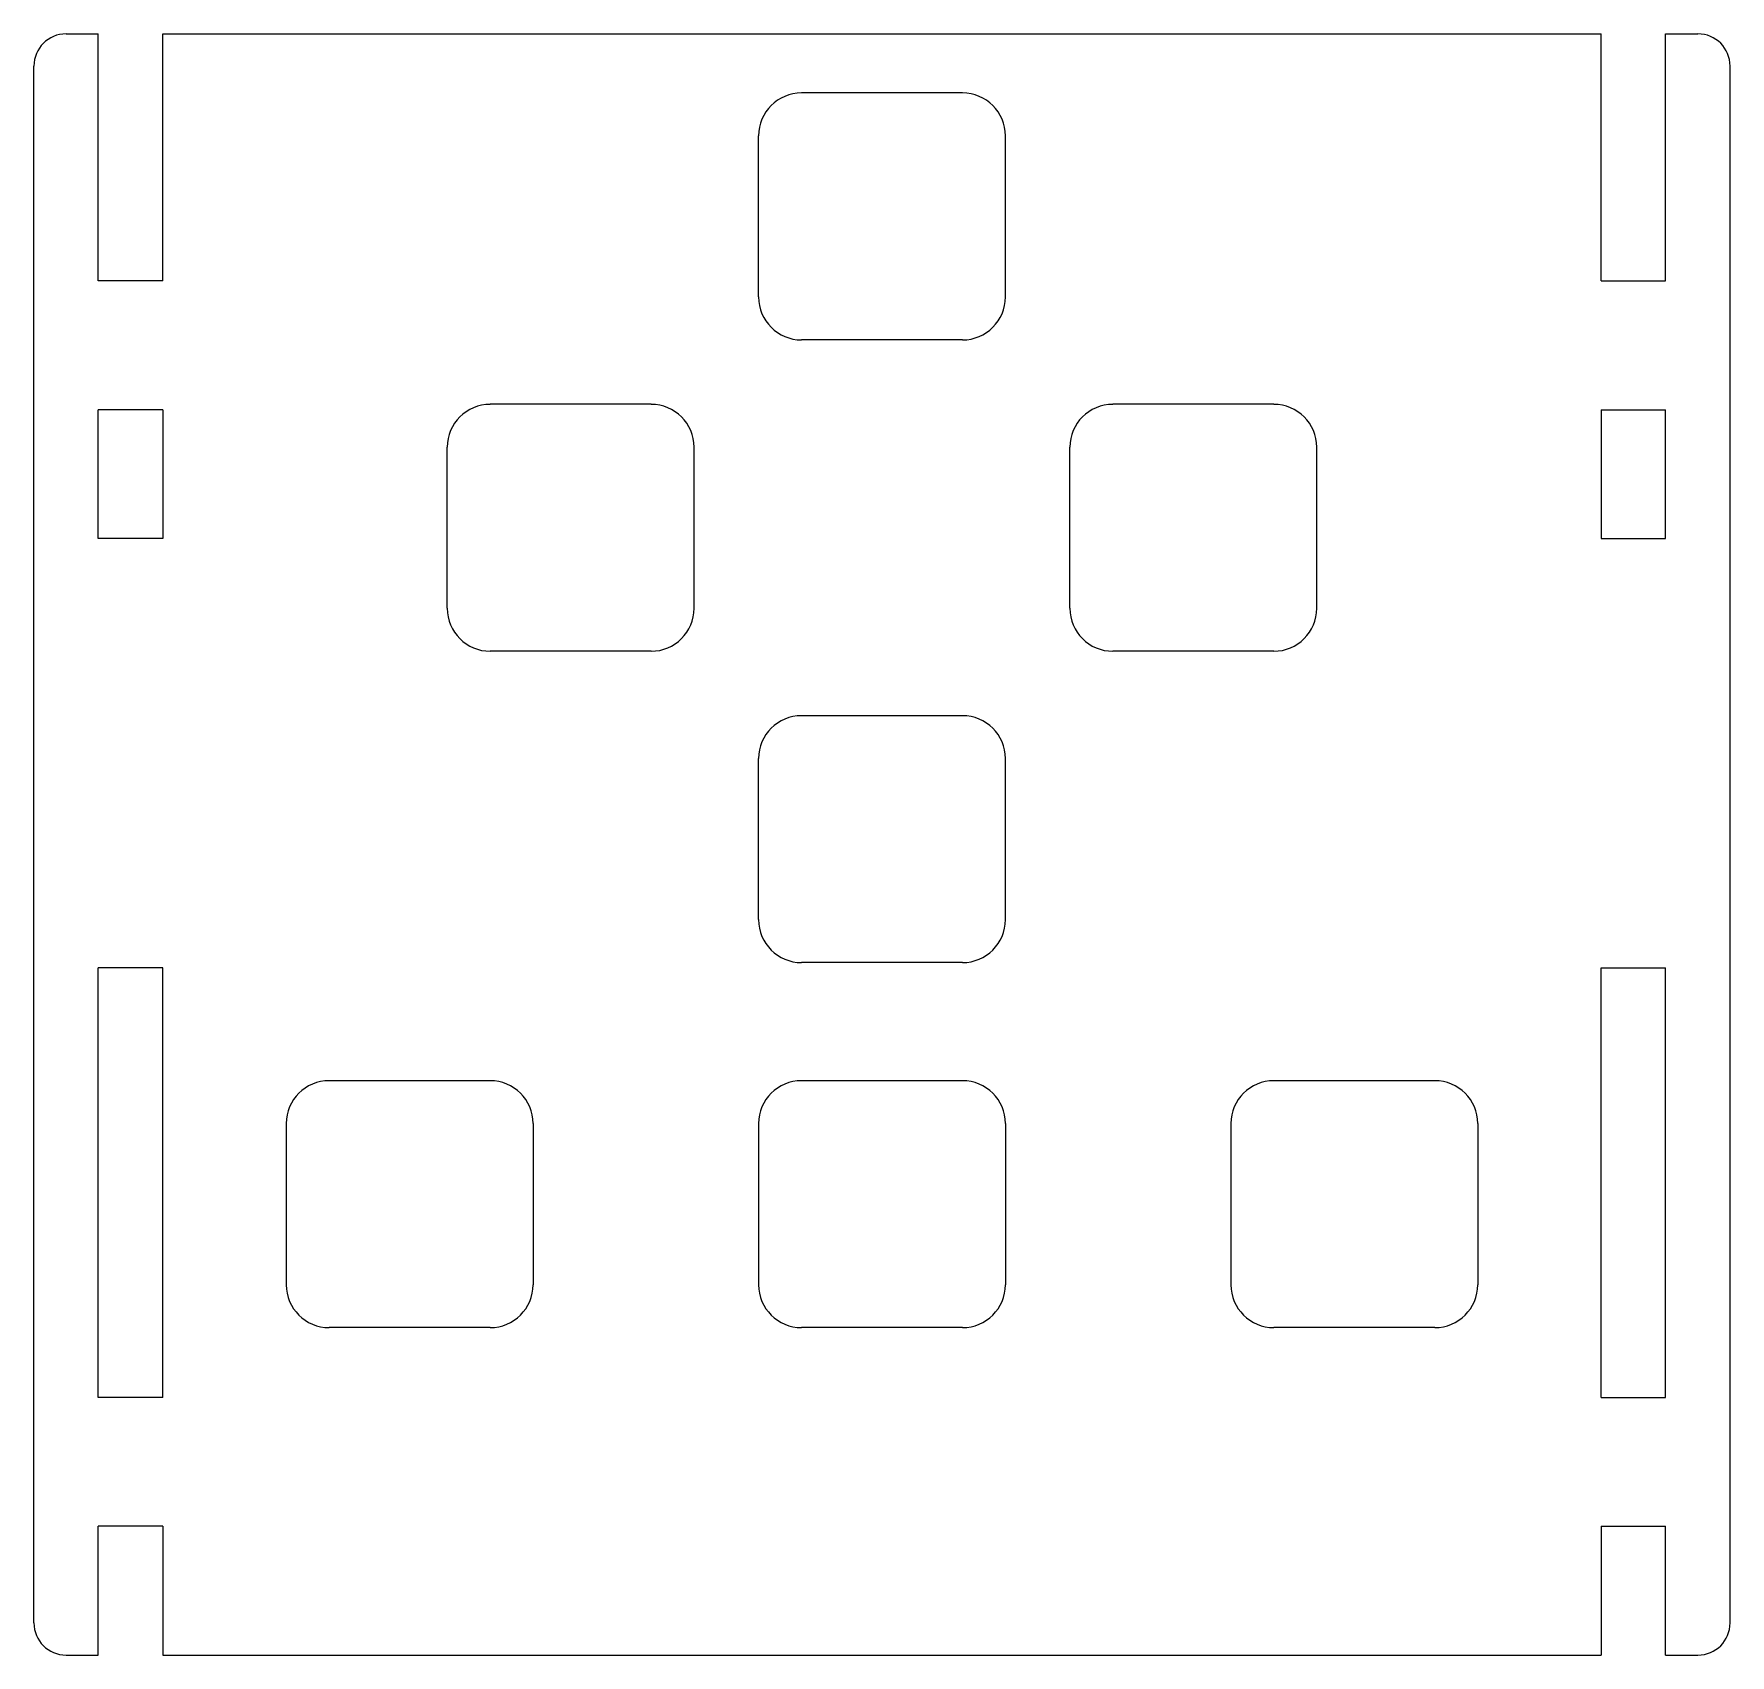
# Model space of a CAD drawing. Extents: x 0.27 to 3.38, y 5.22 to 8.19.
import ezdxf

# ---------------------------------------------------------------- set-up
doc = ezdxf.new("R2010")
doc.units = 0
doc.header["$LTSCALE"] = 0.5
doc.header["$MEASUREMENT"] = 0
doc.layers.add('VISIBLE', color=1, linetype='CONTINUOUS')

msp = doc.modelspace()

# ---------------------------------------------------------------- linework, layer by layer
at = {"layer": 'VISIBLE', "color": 1, "linetype": 'CONTINUOUS'}
for p, q in [((0.325, 8.1886), (0.384, 8.1886)), ((0.384, 7.7359), (0.384, 8.1886)), ((0.5021, 7.7359), (0.5021, 8.1886)), ((0.5021, 8.1886), (3.1399, 8.1886)), ((3.1399, 7.7359), (3.1399, 8.1886)), ((3.258, 7.7359), (3.258, 8.1886)), ((3.258, 8.1886), (3.3171, 8.1886)), ((0.2659, 5.2752), (0.2659, 8.1296)), ((3.3761, 5.2752), (3.3761, 8.1296)), ((1.9687, 8.0803), (1.6734, 8.0803)), ((1.5946, 7.7063), (1.5946, 8.0016)), ((2.0474, 7.7063), (2.0474, 8.0016)), ((0.5021, 7.7359), (0.384, 7.7359)), ((3.1399, 7.7359), (3.258, 7.7359)), ((1.9687, 7.6276), (1.6734, 7.6276)), ((0.5021, 7.4996), (0.384, 7.4996)), ((0.384, 7.2634), (0.384, 7.4996)), ((0.5021, 7.4996), (0.5021, 7.2634)), ((1.3978, 7.5095), (1.1025, 7.5095)), ((2.5395, 7.5095), (2.2442, 7.5095)), ((3.1399, 7.4996), (3.258, 7.4996)), ((3.1399, 7.4996), (3.1399, 7.2634)), ((3.258, 7.2634), (3.258, 7.4996)), ((1.0238, 7.1355), (1.0238, 7.4307)), ((1.4765, 7.1355), (1.4765, 7.4307)), ((2.1655, 7.1355), (2.1655, 7.4307)), ((2.6183, 7.1355), (2.6183, 7.4307)), ((0.5021, 7.2634), (0.384, 7.2634)), ((3.1399, 7.2634), (3.258, 7.2634)), ((1.3978, 7.0567), (1.1025, 7.0567)), ((2.5395, 7.0567), (2.2442, 7.0567)), ((1.9687, 6.9386), (1.6734, 6.9386)), ((1.5946, 6.5646), (1.5946, 6.8599)), ((2.0474, 6.5646), (2.0474, 6.8599)), ((0.5021, 6.476), (0.384, 6.476)), ((0.384, 5.6886), (0.384, 6.476)), ((0.5021, 5.6886), (0.5021, 6.476)), ((1.9687, 6.4859), (1.6734, 6.4859)), ((3.1399, 6.476), (3.258, 6.476)), ((3.1399, 5.6886), (3.1399, 6.476)), ((3.258, 5.6886), (3.258, 6.476)), ((1.1025, 6.2693), (0.8072, 6.2693)), ((1.9687, 6.2693), (1.6734, 6.2693)), ((2.8348, 6.2693), (2.5395, 6.2693)), ((0.7285, 6.1906), (0.7285, 5.8953)), ((1.1813, 6.1906), (1.1813, 5.8953)), ((1.5946, 6.1906), (1.5946, 5.8953)), ((2.0474, 6.1906), (2.0474, 5.8953)), ((2.4608, 6.1906), (2.4608, 5.8953)), ((2.9135, 6.1906), (2.9135, 5.8953)), ((1.1025, 5.8166), (0.8072, 5.8166)), ((1.9687, 5.8166), (1.6734, 5.8166)), ((2.8348, 5.8166), (2.5395, 5.8166)), ((0.5021, 5.6886), (0.384, 5.6886)), ((3.1399, 5.6886), (3.258, 5.6886)), ((0.384, 5.2162), (0.384, 5.4524)), ((0.5021, 5.4524), (0.384, 5.4524)), ((0.5021, 5.4524), (0.5021, 5.2162)), ((3.1399, 5.4524), (3.258, 5.4524)), ((3.1399, 5.4524), (3.1399, 5.2162)), ((3.258, 5.2162), (3.258, 5.4524)), ((0.5021, 5.2162), (3.1399, 5.2162))]:
    msp.add_line(p, q, dxfattribs=at)
at = {"layer": 'VISIBLE'}
for p, q in [((0.325, 5.2162), (0.384, 5.2162)), ((3.258, 5.2162), (3.3171, 5.2162))]:
    msp.add_line(p, q, dxfattribs=at)
for centre, start, end in [((0.325, 8.1296), 90, 180), ((3.3171, 8.1296), 0, 90), ((0.325, 5.2752), 180, 270), ((3.3171, 5.2752), 270, 0)]:
    msp.add_arc(centre, 0.0591, start, end, dxfattribs=at)
at = {"layer": 'VISIBLE', "color": 1, "linetype": 'CONTINUOUS'}
for centre, start, end in [((1.6734, 8.0016), 90, 180), ((1.9687, 8.0016), 0, 90), ((1.6734, 7.7063), 180, 270), ((1.9687, 7.7063), 270, 0), ((1.1025, 7.4307), 90, 180), ((1.3978, 7.4307), 0, 90), ((2.2442, 7.4307), 90, 180), ((2.5395, 7.4307), 0, 90), ((1.1025, 7.1355), 180, 270), ((1.3978, 7.1355), 270, 0), ((2.2442, 7.1355), 180, 270), ((2.5395, 7.1355), 270, 0), ((1.6734, 6.8599), 90, 180), ((1.9687, 6.8599), 0, 90), ((1.6734, 6.5646), 180, 270), ((1.9687, 6.5646), 270, 0), ((0.8072, 6.1906), 90, 180), ((1.1025, 6.1906), 0, 90), ((1.6734, 6.1906), 90, 180), ((1.9687, 6.1906), 0, 90), ((2.5395, 6.1906), 90, 180), ((2.8348, 6.1906), 0, 90), ((0.8072, 5.8953), 180, 270), ((1.1025, 5.8953), 270, 0), ((1.6734, 5.8953), 180, 270), ((1.9687, 5.8953), 270, 0), ((2.5395, 5.8953), 180, 270), ((2.8348, 5.8953), 270, 0)]:
    msp.add_arc(centre, 0.0787, start, end, dxfattribs=at)

doc.saveas('drawing.dxf')
